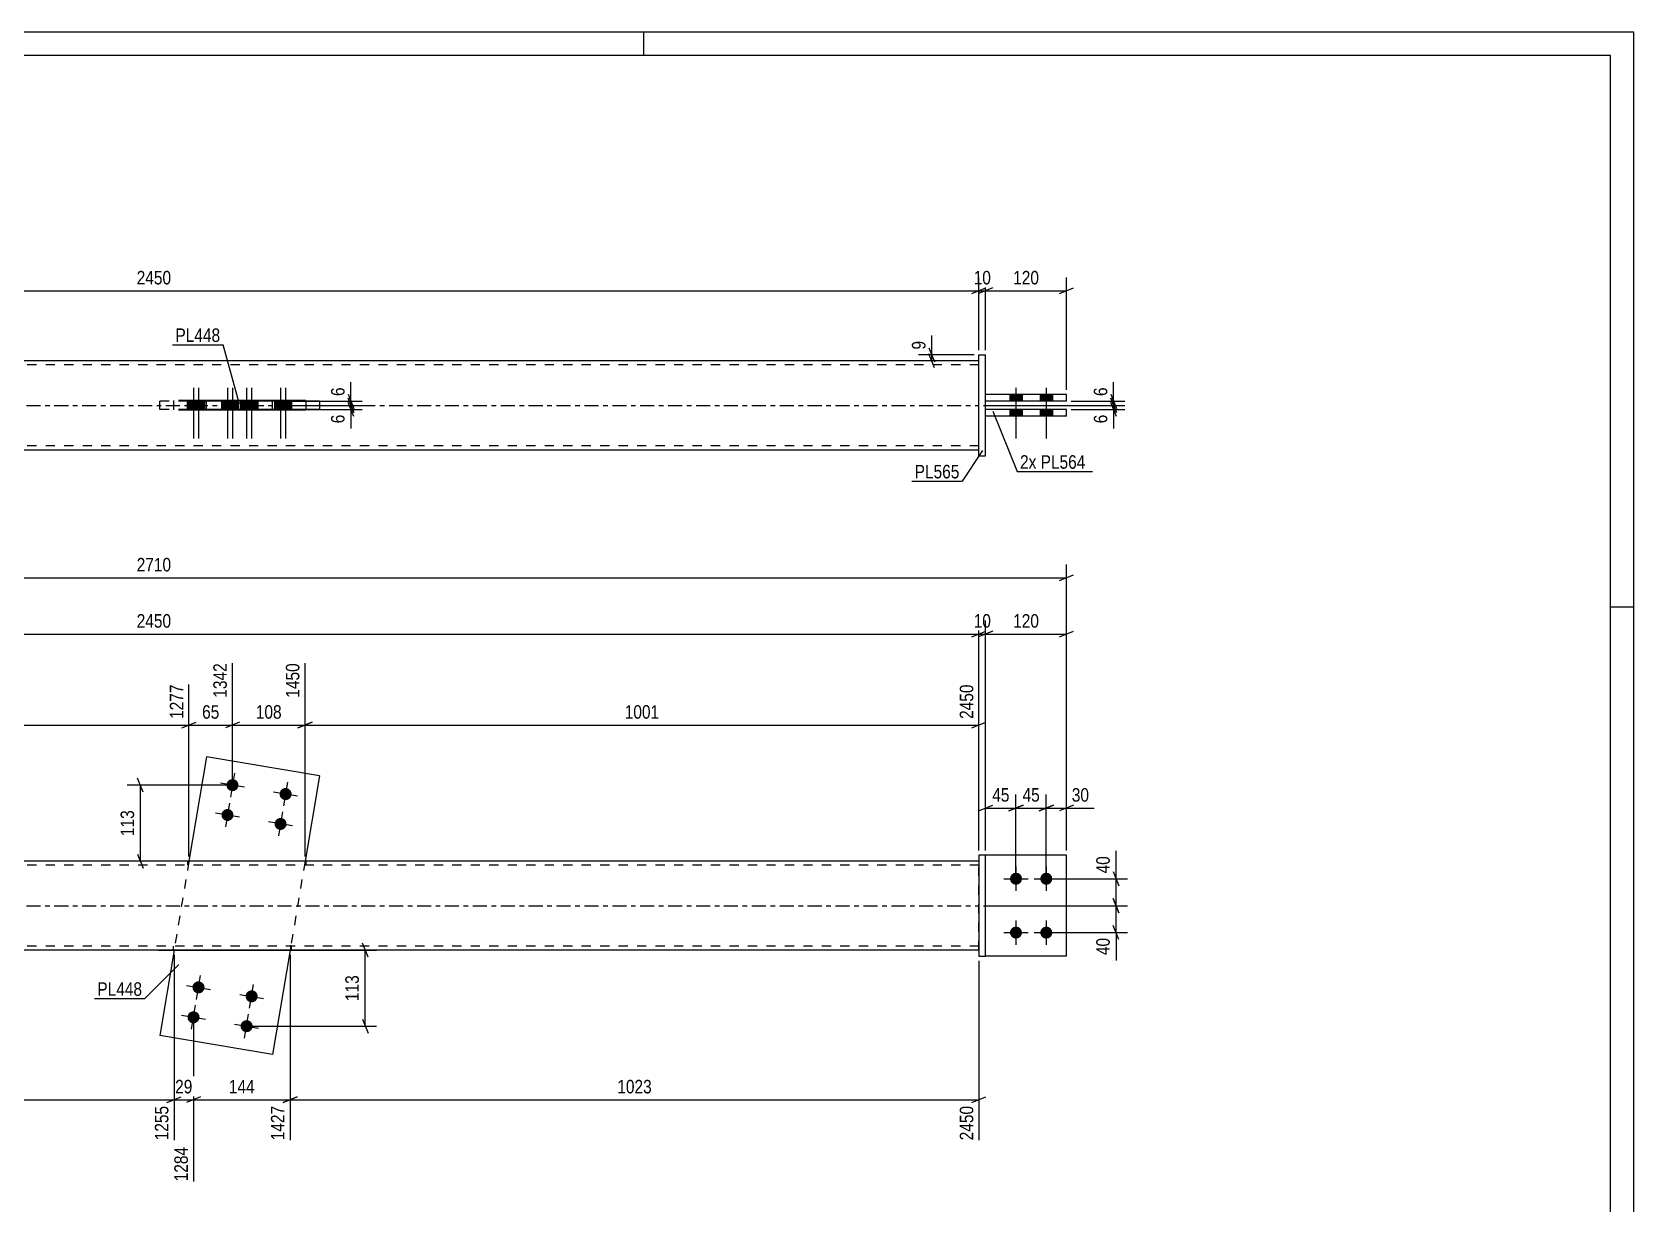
# Model space of a CAD drawing. Header units: millimetres. Extents: x 0 to 594, y 0 to 420.
# Drawn here: x 254.2 to 594, y 171.4 to 420 of the extents above; entities that cross this region are included whole.
import ezdxf

# ---------------------------------------------------------------- set-up
doc = ezdxf.new("R2010")
doc.units = ezdxf.units.MM
doc.linetypes.add('DXK_LINE_DOT2', pattern=[3.9198, 1.9599, -1.9599])
doc.linetypes.add('DXK_LINE_DOT3', pattern=[5.9187, 2.979, -0.9799, 0.9799, -0.9799])
doc.styles.add('Arial Narrow', font='ARIALN.TTF', dxfattribs={"height": 0.2})

# ---------------------------------------------------------------- blocks, each defined once
blk = doc.blocks.new('Unknown-582682883-1128')
at = {"color": 5, "linetype": 'Continuous'}
for p, q in [((594, 420), (0, 420)), ((384, 415), (384, 420)), ((594, 0), (594, 420)), ((589, 415), (5, 415)), ((589, 5), (589, 415)), ((594, 298), (589, 298))]:
    blk.add_line(p, q, dxfattribs=at)
blk = doc.blocks.new('Part-582682883-4003 - 1786')
at = {"color": 7, "linetype": 'DXK_LINE_DOT2'}
for p, q in [((473.63, 245.38), (456.48, 245.38)), ((456.48, 223.95), (456.48, 245.38)), ((473.63, 223.95), (473.63, 245.38)), ((473.63, 223.95), (456.48, 223.95))]:
    blk.add_line(p, q, dxfattribs=at)
blk = doc.blocks.new('Part-582682883-1828 - 1786')
at = {"color": 2, "linetype": 'Continuous'}
for p, q in [((291.2, 266.23), (287.48, 244.09)), ((315.15, 262.21), (291.2, 266.23)), ((315.15, 262.21), (312.1, 244.09)), ((284.31, 225.23), (281.27, 207.12)), ((308.94, 225.23), (305.22, 203.09)), ((305.22, 203.09), (281.27, 207.12))]:
    blk.add_line(p, q, dxfattribs=at)
at = {"color": 7, "linetype": 'DXK_LINE_DOT2'}
for p, q in [((287.48, 244.09), (284.31, 225.23)), ((312.1, 244.09), (308.94, 225.23)), ((309.12, 226.29), (308.94, 225.23))]:
    blk.add_line(p, q, dxfattribs=at)
blk = doc.blocks.new('Bolt-582682883-1830 - 1786')
at = {"linetype": 'Continuous'}
for points in [[(297.98, 260.02, -1), (295.44, 260.45, -1)], [(309.25, 258.13, -1), (306.71, 258.55, -1)], [(296.91, 253.68, -1), (294.38, 254.11, -1)], [(308.18, 251.79, -1), (305.65, 252.21, -1)]]:
    blk.add_hatch(color=1, dxfattribs=at).paths.add_polyline_path(points)
at = {"color": 1, "linetype": 'Continuous'}
for p, q in [((297.13, 262.77), (296.28, 257.7)), ((299.24, 259.81), (294.17, 260.66)), ((310.52, 257.92), (305.44, 258.77)), ((308.4, 260.88), (307.55, 255.81)), ((296.07, 256.43), (295.22, 251.36)), ((298.18, 253.47), (293.11, 254.32)), ((309.45, 251.58), (304.38, 252.43)), ((307.34, 254.54), (306.49, 249.47))]:
    blk.add_line(p, q, dxfattribs=at)
blk = doc.blocks.new('Bolt-582682883-1831 - 1786')
at = {"linetype": 'Continuous'}
for points in [[(288.23, 217.53, -1), (290.77, 217.11, -1)], [(299.51, 215.64, -1), (302.04, 215.22, -1)], [(287.17, 211.19, -1), (289.71, 210.77, -1)], [(298.44, 209.3, -1), (300.98, 208.88, -1)]]:
    blk.add_hatch(color=1, dxfattribs=at).paths.add_polyline_path(points)
at = {"color": 1, "linetype": 'Continuous'}
for p, q in [((286.97, 217.75), (292.04, 216.9)), ((289.08, 214.79), (289.93, 219.86)), ((300.35, 212.89), (301.2, 217.96)), ((298.24, 215.85), (303.31, 215)), ((285.9, 211.41), (290.97, 210.56)), ((288.01, 208.45), (288.86, 213.52)), ((299.28, 206.55), (300.13, 211.62)), ((297.17, 209.51), (302.24, 208.66))]:
    blk.add_line(p, q, dxfattribs=at)
blk = doc.blocks.new('Part-582682883-1841 - 1786')
at = {"color": 2, "linetype": 'Continuous'}
for p, q in [((455.05, 244.09), (105.03, 244.09)), ((455.05, 225.23), (105.03, 225.23))]:
    blk.add_line(p, q, dxfattribs=at)
at = {"color": 7, "linetype": 'DXK_LINE_DOT2'}
for p, q in [((455.05, 243.23), (105.03, 243.23)), ((287.19, 244.09), (287.19, 243.23)), ((312.25, 244.09), (312.25, 243.23)), ((455.05, 225.23), (455.05, 244.09)), ((455.05, 226.09), (105.03, 226.09)), ((284.17, 225.23), (284.17, 226.09)), ((309.22, 225.23), (309.22, 226.09))]:
    blk.add_line(p, q, dxfattribs=at)
at = {"color": 7, "linetype": 'DXK_LINE_DOT3'}
blk.add_line((105.03, 234.66), (455.05, 234.66), dxfattribs=at)
blk = doc.blocks.new('Part-582682883-4004 - 1786')
at = {"color": 2, "linetype": 'Continuous'}
for p, q in [((473.63, 245.38), (456.48, 245.38)), ((473.63, 223.95), (473.63, 245.38)), ((473.63, 223.95), (456.48, 223.95))]:
    blk.add_line(p, q, dxfattribs=at)
at = {"color": 7, "linetype": 'DXK_LINE_DOT2'}
blk.add_line((456.48, 223.95), (456.48, 245.38), dxfattribs=at)
blk = doc.blocks.new('Part-582682883-4005 - 1786')
at = {"color": 2, "linetype": 'Continuous'}
for p, q in [((456.48, 245.38), (455.05, 245.38)), ((455.05, 245.38), (455.05, 223.95)), ((456.48, 223.95), (456.48, 245.38)), ((455.05, 223.95), (456.48, 223.95))]:
    blk.add_line(p, q, dxfattribs=at)
blk = doc.blocks.new('Bolt-582682883-4006 - 1786')
at = {"linetype": 'Continuous'}
for points in [[(462.91, 241.66, -1), (462.91, 239.09, -1)], [(469.34, 241.66, -1), (469.34, 239.09, -1)], [(462.91, 230.23, -1), (462.91, 227.66, -1)], [(469.34, 230.23, -1), (469.34, 227.66, -1)]]:
    blk.add_hatch(color=1, dxfattribs=at).paths.add_polyline_path(points)
at = {"color": 1, "linetype": 'Continuous'}
for p, q in [((462.91, 242.95), (462.91, 237.8)), ((469.34, 242.95), (469.34, 237.8)), ((460.34, 240.38), (465.48, 240.38)), ((466.77, 240.38), (471.91, 240.38)), ((462.91, 231.52), (462.91, 226.38)), ((469.34, 231.52), (469.34, 226.38)), ((460.34, 228.95), (465.48, 228.95)), ((466.77, 228.95), (471.91, 228.95))]:
    blk.add_line(p, q, dxfattribs=at)
blk = doc.blocks.new('Part-582682883-4009 - 2175')
at = {"color": 2, "linetype": 'Continuous'}
for p, q in [((473.63, 343.08), (456.48, 343.08)), ((456.48, 341.66), (456.48, 343.08)), ((473.63, 341.66), (456.48, 341.66)), ((473.63, 341.66), (473.63, 343.08))]:
    blk.add_line(p, q, dxfattribs=at)
blk = doc.blocks.new('Part-582682883-2187 - 2175')
at = {"color": 7, "linetype": 'DXK_LINE_DOT2'}
for p, q in [((281.27, 339.94), (281.27, 341.66)), ((287.19, 341.66), (281.27, 341.66)), ((287.19, 339.94), (281.27, 339.94)), ((305.22, 339.94), (305.22, 341.66))]:
    blk.add_line(p, q, dxfattribs=at)
at = {"color": 2, "linetype": 'Continuous'}
for p, q in [((315.15, 341.66), (287.19, 341.66)), ((315.15, 339.94), (287.19, 339.94)), ((291.2, 339.94), (291.2, 341.66)), ((315.15, 341.66), (315.15, 339.94))]:
    blk.add_line(p, q, dxfattribs=at)
blk = doc.blocks.new('Part-582682883-4011 - 2175')
at = {"color": 2, "linetype": 'Continuous'}
for p, q in [((455.05, 330.08), (455.05, 351.51)), ((455.05, 351.51), (456.48, 351.51)), ((456.48, 330.08), (456.48, 351.51)), ((455.05, 330.08), (456.48, 330.08))]:
    blk.add_line(p, q, dxfattribs=at)
blk = doc.blocks.new('Part-582682883-2202 - 2175')
at = {"color": 2, "linetype": 'Continuous'}
for p, q in [((455.05, 350.23), (105.03, 350.23)), ((312.25, 341.8), (287.19, 341.8)), ((287.19, 339.8), (287.19, 341.8)), ((309.22, 341.66), (309.22, 341.8)), ((309.22, 339.8), (309.22, 339.94)), ((312.25, 341.66), (312.25, 341.8)), ((312.25, 339.8), (312.25, 339.94)), ((312.25, 339.8), (287.19, 339.8)), ((105.03, 331.37), (455.05, 331.37))]:
    blk.add_line(p, q, dxfattribs=at)
at = {"color": 7, "linetype": 'DXK_LINE_DOT2'}
for p, q in [((455.05, 331.37), (455.05, 350.23)), ((455.05, 349.37), (105.03, 349.37)), ((284.17, 341.8), (284.17, 339.8)), ((287.19, 341.8), (284.17, 341.8)), ((309.22, 341.8), (309.22, 339.94)), ((312.25, 341.8), (312.25, 339.94)), ((287.19, 339.8), (284.17, 339.8)), ((455.05, 332.23), (105.03, 332.23))]:
    blk.add_line(p, q, dxfattribs=at)
at = {"color": 7, "linetype": 'DXK_LINE_DOT3'}
blk.add_line((105.03, 340.8), (455.05, 340.8), dxfattribs=at)
blk = doc.blocks.new('Bolt-582682883-2203 - 2175')
at = {"linetype": 'Continuous'}
for points in [[(296.93, 341.66), (294.36, 341.66), (294.36, 339.94), (296.93, 339.94)], [(297.99, 341.66), (295.42, 341.66), (295.42, 339.94), (297.99, 339.94)], [(308.2, 341.66), (305.63, 341.66), (305.63, 339.94), (308.2, 339.94)], [(309.26, 341.66), (306.69, 341.66), (306.69, 339.94), (309.26, 339.94)]]:
    blk.add_hatch(color=1, dxfattribs=at).paths.add_polyline_path(points)
at = {"color": 1, "linetype": 'Continuous'}
for p, q in [((295.64, 344.51), (295.64, 333.8)), ((296.71, 344.51), (296.71, 333.8)), ((306.91, 344.51), (306.91, 333.8)), ((307.98, 344.51), (307.98, 333.8)), ((294.36, 341.66), (294.36, 339.94)), ((295.42, 341.66), (295.42, 339.94)), ((296.93, 341.66), (296.93, 339.94)), ((297.99, 341.66), (297.99, 339.94)), ((305.63, 341.66), (305.63, 339.94)), ((306.69, 341.66), (306.69, 339.94)), ((308.2, 341.66), (308.2, 339.94)), ((309.26, 341.66), (309.26, 339.94))]:
    blk.add_line(p, q, dxfattribs=at)
blk = doc.blocks.new('Bolt-582682883-2204 - 2175')
at = {"linetype": 'Continuous'}
for points in [[(287.15, 339.94), (289.72, 339.94), (289.72, 341.66), (287.15, 341.66)], [(288.22, 339.94), (290.79, 339.94), (290.79, 341.66), (288.22, 341.66)], [(298.42, 339.94), (300.99, 339.94), (300.99, 341.66), (298.42, 341.66)], [(299.49, 339.94), (302.06, 339.94), (302.06, 341.66), (299.49, 341.66)]]:
    blk.add_hatch(color=1, dxfattribs=at).paths.add_polyline_path(points)
at = {"color": 1, "linetype": 'Continuous'}
for p, q in [((288.44, 344.51), (288.44, 333.8)), ((289.5, 344.51), (289.5, 333.8)), ((299.71, 344.51), (299.71, 333.8)), ((300.77, 344.51), (300.77, 333.8)), ((287.15, 341.66), (287.15, 339.94)), ((288.22, 341.66), (288.22, 339.94)), ((289.72, 341.66), (289.72, 339.94)), ((290.79, 341.66), (290.79, 339.94)), ((298.42, 341.66), (298.42, 339.94)), ((299.49, 341.66), (299.49, 339.94)), ((300.99, 341.66), (300.99, 339.94)), ((302.06, 341.66), (302.06, 339.94))]:
    blk.add_line(p, q, dxfattribs=at)
blk = doc.blocks.new('Part-582682883-4010 - 2175')
at = {"color": 2, "linetype": 'Continuous'}
for p, q in [((473.63, 339.94), (456.48, 339.94)), ((456.48, 338.51), (456.48, 339.94)), ((473.63, 338.51), (473.63, 339.94)), ((473.63, 338.51), (456.48, 338.51))]:
    blk.add_line(p, q, dxfattribs=at)
blk = doc.blocks.new('Bolt-582682883-4012 - 2175')
at = {"linetype": 'Continuous'}
for points in [[(464.2, 343.08), (461.63, 343.08), (461.63, 341.66), (464.2, 341.66)], [(464.2, 343.08), (461.63, 343.08), (461.63, 341.66), (464.2, 341.66)], [(464.2, 339.94), (461.63, 339.94), (461.63, 338.51), (464.2, 338.51)], [(464.2, 339.94), (461.63, 339.94), (461.63, 338.51), (464.2, 338.51)], [(470.63, 343.08), (468.05, 343.08), (468.05, 341.66), (470.63, 341.66)], [(470.63, 343.08), (468.05, 343.08), (468.05, 341.66), (470.63, 341.66)], [(470.63, 339.94), (468.05, 339.94), (468.05, 338.51), (470.63, 338.51)], [(470.63, 339.94), (468.05, 339.94), (468.05, 338.51), (470.63, 338.51)]]:
    blk.add_hatch(color=1, dxfattribs=at).paths.add_polyline_path(points)
at = {"color": 1, "linetype": 'Continuous'}
for p, q in [((462.91, 344.51), (462.91, 333.8)), ((462.91, 344.51), (462.91, 333.8)), ((469.34, 344.51), (469.34, 333.8)), ((469.34, 344.51), (469.34, 333.8)), ((461.63, 343.08), (461.63, 341.66)), ((461.63, 343.08), (461.63, 341.66)), ((461.63, 339.94), (461.63, 338.51)), ((461.63, 339.94), (461.63, 338.51)), ((464.2, 343.08), (464.2, 341.66)), ((464.2, 343.08), (464.2, 341.66)), ((464.2, 339.94), (464.2, 338.51)), ((464.2, 339.94), (464.2, 338.51)), ((468.05, 343.08), (468.05, 341.66)), ((468.05, 343.08), (468.05, 341.66)), ((468.05, 339.94), (468.05, 338.51)), ((468.05, 339.94), (468.05, 338.51)), ((470.63, 343.08), (470.63, 341.66)), ((470.63, 343.08), (470.63, 341.66)), ((470.63, 339.94), (470.63, 338.51)), ((470.63, 339.94), (470.63, 338.51))]:
    blk.add_line(p, q, dxfattribs=at)
blk = doc.blocks.new('StraightDimension-582682883-4566 - 1786')
at = {"color": 7, "linetype": 'Continuous'}
for p, q in [((473.63, 246.38), (473.63, 307.07)), ((86.46, 304.22), (473.63, 304.22)), ((472.13, 303.62), (475.13, 304.82))]:
    blk.add_line(p, q, dxfattribs=at)
at = {"color": 0}
blk.add_wipeout([(284.3, 304.97), (284.3, 309.17), (275.79, 309.17), (275.79, 304.97)], dxfattribs=at)
at = {"color": 3, "style": 'Arial Narrow'}
blk.add_text('2710', height=2.863, dxfattribs=at).set_placement((276.39, 305.57))
blk = doc.blocks.new('StraightDimension-582682883-5457 - 1786')
at = {"color": 7, "linetype": 'Continuous'}
for p, q in [((105.03, 292.29), (455.05, 292.29)), ((453.55, 291.69), (456.55, 292.89)), ((455.05, 246.38), (455.05, 295.14))]:
    blk.add_line(p, q, dxfattribs=at)
at = {"color": 0}
blk.add_wipeout([(284.3, 293.04), (284.3, 297.24), (275.79, 297.24), (275.79, 293.04)], dxfattribs=at)
at = {"color": 3, "style": 'Arial Narrow'}
blk.add_text('2450', height=2.863, dxfattribs=at).set_placement((276.39, 293.64))
blk = doc.blocks.new('StraightDimension-582682883-6151 - 1786')
at = {"color": 7, "linetype": 'Continuous'}
for p, q in [((308.94, 224.23), (308.94, 184.88)), ((288.44, 209.98), (288.44, 176.18)), ((289.94, 194.09), (286.94, 192.89)), ((307.44, 192.89), (310.44, 194.09)), ((288.44, 193.49), (308.94, 193.49))]:
    blk.add_line(p, q, dxfattribs=at)
at = {"color": 0}
blk.add_wipeout([(302.03, 194.24), (302.03, 198.44), (295.35, 198.44), (295.35, 194.24)], dxfattribs=at)
at = {"color": 0, "linetype": 'Continuous'}
blk.add_wipeout([(308.34, 192.79), (304.14, 192.79), (304.14, 184.28), (308.34, 184.28)], dxfattribs=at)
at = {"color": 3, "style": 'Arial Narrow'}
blk.add_text('144', height=2.863, dxfattribs=at).set_placement((295.95, 194.84))
at = {"color": 3, "linetype": 'Continuous', "style": 'Arial Narrow'}
blk.add_text('1427', height=2.863, rotation=90.0002, dxfattribs=at).set_placement((307.74, 184.88))
blk = doc.blocks.new('StraightDimension-582682883-6150 - 1786')
at = {"color": 7, "linetype": 'Continuous'}
for p, q in [((308.94, 224.23), (308.94, 184.88)), ((455.05, 222.95), (455.05, 184.88)), ((310.44, 194.09), (307.44, 192.89)), ((453.55, 192.89), (456.55, 194.09)), ((308.94, 193.49), (455.05, 193.49))]:
    blk.add_line(p, q, dxfattribs=at)
at = {"color": 0}
blk.add_wipeout([(386.25, 194.24), (386.25, 198.44), (377.74, 198.44), (377.74, 194.24)], dxfattribs=at)
at = {"color": 0, "linetype": 'Continuous'}
blk.add_wipeout([(454.45, 192.79), (450.25, 192.79), (450.25, 184.28), (454.45, 184.28)], dxfattribs=at)
at = {"color": 3, "style": 'Arial Narrow'}
blk.add_text('1023', height=2.863, dxfattribs=at).set_placement((378.34, 194.84))
at = {"color": 3, "linetype": 'Continuous', "style": 'Arial Narrow'}
blk.add_text('2450', height=2.863, rotation=90.0002, dxfattribs=at).set_placement((453.85, 184.88))
blk = doc.blocks.new('StraightDimension-582682883-5277 - 1786')
at = {"color": 7, "linetype": 'Continuous'}
for p, q in [((312.1, 245.09), (312.1, 286.1)), ((455.05, 246.38), (455.05, 281.6)), ((313.6, 273.58), (310.6, 272.38)), ((312.1, 272.98), (455.05, 272.98)), ((453.55, 272.38), (456.55, 273.58))]:
    blk.add_line(p, q, dxfattribs=at)
at = {"color": 0, "linetype": 'Continuous'}
blk.add_wipeout([(454.45, 282.2), (450.25, 282.2), (450.25, 273.68), (454.45, 273.68)], dxfattribs=at)
at = {"color": 0}
blk.add_wipeout([(387.84, 273.73), (387.84, 277.93), (379.32, 277.93), (379.32, 273.73)], dxfattribs=at)
at = {"color": 3, "linetype": 'Continuous', "style": 'Arial Narrow'}
blk.add_text('2450', height=2.863, rotation=90.0002, dxfattribs=at).set_placement((453.85, 274.28))
at = {"color": 3, "style": 'Arial Narrow'}
blk.add_text('1001', height=2.863, dxfattribs=at).set_placement((379.92, 274.33))
blk = doc.blocks.new('StraightDimension-582682883-5544 - 1786')
at = {"color": 7, "linetype": 'Continuous'}
for p, q in [((461.41, 254.78), (464.41, 255.98)), ((462.91, 241.38), (462.91, 258.23)), ((462.91, 255.38), (469.34, 255.38)), ((470.84, 255.98), (467.84, 254.78)), ((469.34, 241.38), (469.34, 258.23))]:
    blk.add_line(p, q, dxfattribs=at)
at = {"color": 0}
blk.add_wipeout([(468.55, 256.13), (468.55, 260.33), (463.7, 260.33), (463.7, 256.13)], dxfattribs=at)
at = {"color": 3, "style": 'Arial Narrow'}
blk.add_text('45', height=2.863, dxfattribs=at).set_placement((464.3, 256.73))
blk = doc.blocks.new('StraightDimension-582682883-1910 - 1786')
at = {"color": 7, "linetype": 'Continuous'}
for p, q in [((277.79, 258.73), (276.59, 261.73)), ((295.71, 260.23), (274.34, 260.23)), ((277.19, 244.09), (277.19, 260.23)), ((276.59, 245.59), (277.79, 242.59)), ((286.48, 244.09), (274.34, 244.09))]:
    blk.add_line(p, q, dxfattribs=at)
at = {"color": 0}
blk.add_wipeout([(276.44, 255.5), (272.24, 255.5), (272.24, 248.82), (276.44, 248.82)], dxfattribs=at)
at = {"color": 3, "style": 'Arial Narrow'}
blk.add_text('113', height=2.863, rotation=90.0002, dxfattribs=at).set_placement((275.84, 249.42))
blk = doc.blocks.new('StraightDimension-582682883-1940 - 1786')
at = {"color": 7, "linetype": 'Continuous'}
for p, q in [((281.04, 225.23), (327.26, 225.23)), ((325.46, 223.73), (324.26, 226.73)), ((324.86, 209.09), (324.86, 225.23)), ((300.71, 209.09), (327.26, 209.09)), ((324.26, 210.59), (325.46, 207.59))]:
    blk.add_line(p, q, dxfattribs=at)
at = {"color": 0}
blk.add_wipeout([(324.11, 220.5), (319.91, 220.5), (319.91, 213.82), (324.11, 213.82)], dxfattribs=at)
at = {"color": 3, "style": 'Arial Narrow'}
blk.add_text('113', height=2.863, rotation=90.0002, dxfattribs=at).set_placement((323.51, 214.42))
blk = doc.blocks.new('StraightDimension-582682883-5545 - 1786')
at = {"color": 7, "linetype": 'Continuous'}
for p, q in [((454.98, 254.78), (457.98, 255.98)), ((456.48, 246.38), (456.48, 258.23)), ((456.48, 255.38), (462.91, 255.38)), ((464.41, 255.98), (461.41, 254.78)), ((462.91, 241.38), (462.91, 258.23))]:
    blk.add_line(p, q, dxfattribs=at)
at = {"color": 0}
blk.add_wipeout([(462.12, 256.13), (462.12, 260.33), (457.27, 260.33), (457.27, 256.13)], dxfattribs=at)
at = {"color": 3, "style": 'Arial Narrow'}
blk.add_text('45', height=2.863, dxfattribs=at).set_placement((457.87, 256.73))
blk = doc.blocks.new('StraightDimension-582682883-5278 - 1786')
at = {"color": 7, "linetype": 'Continuous'}
for p, q in [((296.71, 261.23), (296.71, 286.1)), ((312.1, 245.09), (312.1, 286.1)), ((298.21, 273.58), (295.21, 272.38)), ((296.71, 272.98), (312.1, 272.98)), ((310.6, 272.38), (313.6, 273.58))]:
    blk.add_line(p, q, dxfattribs=at)
at = {"color": 0}
blk.add_wipeout([(307.75, 273.73), (307.75, 277.93), (301.06, 277.93), (301.06, 273.73)], dxfattribs=at)
at = {"color": 0, "linetype": 'Continuous'}
blk.add_wipeout([(311.5, 286.7), (307.3, 286.7), (307.3, 278.18), (311.5, 278.18)], dxfattribs=at)
at = {"color": 3, "linetype": 'Continuous', "style": 'Arial Narrow'}
blk.add_text('1450', height=2.863, rotation=90.0002, dxfattribs=at).set_placement((310.9, 278.78))
at = {"color": 3, "style": 'Arial Narrow'}
blk.add_text('108', height=2.863, dxfattribs=at).set_placement((301.66, 274.33))
blk = doc.blocks.new('StraightDimension-582682883-5456 - 1786')
at = {"color": 7, "linetype": 'Continuous'}
for p, q in [((453.55, 291.69), (456.55, 292.89)), ((457.98, 292.89), (454.98, 291.69)), ((455.05, 246.38), (455.05, 295.14)), ((455.05, 292.29), (456.48, 292.29)), ((456.48, 246.38), (456.48, 295.14))]:
    blk.add_line(p, q, dxfattribs=at)
at = {"color": 0}
blk.add_wipeout([(458.2, 293.04), (458.2, 297.24), (453.34, 297.24), (453.34, 293.04)], dxfattribs=at)
at = {"color": 3, "style": 'Arial Narrow'}
blk.add_text('10', height=2.863, dxfattribs=at).set_placement((453.94, 293.64))
blk = doc.blocks.new('StraightDimension-582682883-5279 - 1786')
at = {"color": 7, "linetype": 'Continuous'}
for p, q in [((296.71, 261.23), (296.71, 286.1)), ((287.48, 245.09), (287.48, 281.6)), ((285.98, 272.38), (288.98, 273.58)), ((287.48, 272.98), (296.71, 272.98)), ((298.21, 273.58), (295.21, 272.38))]:
    blk.add_line(p, q, dxfattribs=at)
at = {"color": 0}
blk.add_wipeout([(294.52, 273.73), (294.52, 277.93), (289.67, 277.93), (289.67, 273.73)], dxfattribs=at)
at = {"color": 0, "linetype": 'Continuous'}
blk.add_wipeout([(296.11, 286.7), (291.91, 286.7), (291.91, 278.18), (296.11, 278.18)], dxfattribs=at)
at = {"color": 3, "linetype": 'Continuous', "style": 'Arial Narrow'}
blk.add_text('1342', height=2.863, rotation=90.0002, dxfattribs=at).set_placement((295.51, 278.78))
at = {"color": 3, "style": 'Arial Narrow'}
blk.add_text('65', height=2.863, dxfattribs=at).set_placement((290.27, 274.33))
blk = doc.blocks.new('StraightDimension-582682883-5280 - 1786')
at = {"color": 7, "linetype": 'Continuous'}
for p, q in [((287.48, 245.09), (287.48, 281.6)), ((105.03, 245.09), (105.03, 276.11)), ((106.53, 273.58), (103.53, 272.38)), ((105.03, 272.98), (287.48, 272.98)), ((285.98, 272.38), (288.98, 273.58))]:
    blk.add_line(p, q, dxfattribs=at)
at = {"color": 0, "linetype": 'Continuous'}
for points in [[(286.88, 282.2), (282.68, 282.2), (282.68, 273.68), (286.88, 273.68)], [(104.43, 276.71), (100.23, 276.71), (100.23, 273.68), (104.43, 273.68)]]:
    blk.add_wipeout(points, dxfattribs=at)
at = {"color": 0}
blk.add_wipeout([(200.51, 273.73), (200.51, 277.93), (192, 277.93), (192, 273.73)], dxfattribs=at)
at = {"color": 3, "linetype": 'Continuous', "style": 'Arial Narrow'}
for s, height, p in [('1277', 2.863, (286.28, 274.28)), ('0', 2.86, (103.83, 274.28))]:
    blk.add_text(s, height=height, rotation=90.0002, dxfattribs=at).set_placement(p)
at = {"color": 3, "style": 'Arial Narrow'}
blk.add_text('1277', height=2.863, dxfattribs=at).set_placement((192.6, 274.33))
blk = doc.blocks.new('StraightDimension-582682883-5834 - 1786')
at = {"color": 7, "linetype": 'Continuous'}
for p, q in [((456.05, 234.66), (486.55, 234.66)), ((483.55, 236.16), (484.75, 233.16)), ((484.15, 228.95), (484.15, 234.66)), ((470.34, 228.95), (486.55, 228.95)), ((484.75, 227.45), (483.55, 230.45))]:
    blk.add_line(p, q, dxfattribs=at)
at = {"color": 0}
blk.add_wipeout([(483.4, 228.42), (479.2, 228.42), (479.2, 223.57), (483.4, 223.57)], dxfattribs=at)
at = {"color": 7, "linetype": 'Continuous'}
blk.add_line((484.15, 228.95), (484.15, 223.04), dxfattribs=at)
blk.add_line((484.15, 228.95), (484.15, 223.04), dxfattribs=at)
at = {"color": 3, "style": 'Arial Narrow'}
blk.add_text('40', height=2.863, rotation=90.0002, dxfattribs=at).set_placement((482.8, 224.17))
blk = doc.blocks.new('StraightDimension-582682883-5455 - 1786')
at = {"color": 7, "linetype": 'Continuous'}
for p, q in [((457.98, 292.89), (454.98, 291.69)), ((456.48, 246.38), (456.48, 295.14)), ((456.48, 292.29), (473.63, 292.29)), ((472.13, 291.69), (475.13, 292.89)), ((473.63, 246.38), (473.63, 295.14))]:
    blk.add_line(p, q, dxfattribs=at)
at = {"color": 0}
blk.add_wipeout([(468.4, 293.04), (468.4, 297.24), (461.71, 297.24), (461.71, 293.04)], dxfattribs=at)
at = {"color": 3, "style": 'Arial Narrow'}
blk.add_text('120', height=2.863, dxfattribs=at).set_placement((462.31, 293.64))
blk = doc.blocks.new('StraightDimension-582682883-5543 - 1786')
at = {"color": 7, "linetype": 'Continuous'}
for p, q in [((467.84, 254.78), (470.84, 255.98)), ((469.34, 241.38), (469.34, 258.23)), ((469.34, 255.38), (473.63, 255.38)), ((475.13, 255.98), (472.13, 254.78)), ((473.63, 246.38), (473.63, 258.23))]:
    blk.add_line(p, q, dxfattribs=at)
at = {"color": 0}
blk.add_wipeout([(479.01, 256.13), (479.01, 260.33), (474.15, 260.33), (474.15, 256.13)], dxfattribs=at)
at = {"color": 7, "linetype": 'Continuous'}
blk.add_line((473.63, 255.38), (479.53, 255.38), dxfattribs=at)
blk.add_line((473.63, 255.38), (479.53, 255.38), dxfattribs=at)
at = {"color": 3, "style": 'Arial Narrow'}
blk.add_text('30', height=2.863, dxfattribs=at).set_placement((474.75, 256.73))
blk = doc.blocks.new('StraightDimension-582682883-5833 - 1786')
at = {"color": 7, "linetype": 'Continuous'}
for p, q in [((483.55, 241.88), (484.75, 238.88)), ((470.34, 240.38), (486.55, 240.38)), ((484.15, 234.66), (484.15, 240.38)), ((456.05, 234.66), (486.55, 234.66)), ((484.75, 233.16), (483.55, 236.16))]:
    blk.add_line(p, q, dxfattribs=at)
at = {"color": 0}
blk.add_wipeout([(483.4, 245.76), (479.2, 245.76), (479.2, 240.9), (483.4, 240.9)], dxfattribs=at)
at = {"color": 7, "linetype": 'Continuous'}
blk.add_line((484.15, 240.38), (484.15, 246.28), dxfattribs=at)
blk.add_line((484.15, 240.38), (484.15, 246.28), dxfattribs=at)
at = {"color": 3, "style": 'Arial Narrow'}
blk.add_text('40', height=2.863, rotation=90.0002, dxfattribs=at).set_placement((482.8, 241.5))
blk = doc.blocks.new('StraightDimension-582682883-6152 - 1786')
at = {"color": 7, "linetype": 'Continuous'}
for p, q in [((284.31, 224.23), (284.31, 184.88)), ((288.44, 209.98), (288.44, 176.18)), ((282.81, 192.89), (285.81, 194.09)), ((289.94, 194.09), (286.94, 192.89)), ((284.31, 193.49), (288.44, 193.49))]:
    blk.add_line(p, q, dxfattribs=at)
at = {"color": 0}
blk.add_wipeout([(288.8, 194.24), (288.8, 198.44), (283.95, 198.44), (283.95, 194.24)], dxfattribs=at)
at = {"color": 0, "linetype": 'Continuous'}
blk.add_wipeout([(287.84, 184.09), (283.64, 184.09), (283.64, 175.58), (287.84, 175.58)], dxfattribs=at)
at = {"color": 3, "style": 'Arial Narrow'}
blk.add_text('29', height=2.863, dxfattribs=at).set_placement((284.55, 194.84))
at = {"color": 3, "linetype": 'Continuous', "style": 'Arial Narrow'}
blk.add_text('1284', height=2.863, rotation=90.0002, dxfattribs=at).set_placement((287.24, 176.18))
blk = doc.blocks.new('StraightDimension-582682883-6153 - 1786')
at = {"color": 7, "linetype": 'Continuous'}
for p, q in [((105.03, 222.95), (105.03, 190.36)), ((284.31, 224.23), (284.31, 184.88)), ((106.53, 194.09), (103.53, 192.89)), ((282.81, 192.89), (285.81, 194.09)), ((105.03, 193.49), (284.31, 193.49))]:
    blk.add_line(p, q, dxfattribs=at)
at = {"color": 0}
blk.add_wipeout([(198.93, 194.24), (198.93, 198.44), (190.42, 198.44), (190.42, 194.24)], dxfattribs=at)
at = {"color": 0, "linetype": 'Continuous'}
for points in [[(104.43, 192.79), (100.23, 192.79), (100.23, 189.76), (104.43, 189.76)], [(283.71, 192.79), (279.51, 192.79), (279.51, 184.28), (283.71, 184.28)]]:
    blk.add_wipeout(points, dxfattribs=at)
at = {"color": 3, "style": 'Arial Narrow'}
blk.add_text('1255', height=2.863, dxfattribs=at).set_placement((191.02, 194.84))
at = {"color": 3, "linetype": 'Continuous', "style": 'Arial Narrow'}
for s, height, p in [('0', 2.86, (103.83, 190.36)), ('1255', 2.863, (283.11, 184.88))]:
    blk.add_text(s, height=height, rotation=90.0002, dxfattribs=at).set_placement(p)
blk = doc.blocks.new('StraightDimension-582682883-6065 - 2175')
at = {"color": 7, "linetype": 'Continuous'}
for p, q in [((454.05, 351.51), (442.2, 351.51)), ((454.05, 350.23), (442.2, 350.23)), ((444.45, 353.01), (445.65, 350.01)), ((445.65, 348.73), (444.45, 351.73)), ((445.05, 350.23), (445.05, 351.51))]:
    blk.add_line(p, q, dxfattribs=at)
at = {"color": 0}
blk.add_wipeout([(444.3, 355.07), (440.1, 355.07), (440.1, 352.04), (444.3, 352.04)], dxfattribs=at)
at = {"color": 7, "linetype": 'Continuous'}
blk.add_line((445.05, 351.51), (445.05, 355.59), dxfattribs=at)
blk.add_line((445.05, 351.51), (445.05, 355.59), dxfattribs=at)
at = {"color": 3, "style": 'Arial Narrow'}
blk.add_text('9', height=2.86, rotation=90.0002, dxfattribs=at).set_placement((443.7, 352.64))
blk = doc.blocks.new('StraightDimension-582682883-2278 - 2175')
at = {"color": 7, "linetype": 'Continuous'}
for p, q in [((306.22, 341.66), (324.23, 341.66)), ((306.22, 340.8), (324.23, 340.8)), ((321.23, 343.16), (322.43, 340.16)), ((322.43, 339.3), (321.23, 342.3)), ((321.83, 340.8), (321.83, 341.66))]:
    blk.add_line(p, q, dxfattribs=at)
at = {"color": 0}
blk.add_wipeout([(321.08, 345.21), (316.88, 345.21), (316.88, 342.18), (321.08, 342.18)], dxfattribs=at)
at = {"color": 7, "linetype": 'Continuous'}
blk.add_line((321.83, 341.66), (321.83, 345.73), dxfattribs=at)
blk.add_line((321.83, 341.66), (321.83, 345.73), dxfattribs=at)
at = {"color": 3, "style": 'Arial Narrow'}
blk.add_text('6', height=2.86, rotation=90.0002, dxfattribs=at).set_placement((320.48, 342.78))
blk = doc.blocks.new('StraightDimension-582682883-2282 - 2175')
at = {"color": 7, "linetype": 'Continuous'}
for p, q in [((306.22, 340.8), (324.23, 340.8)), ((306.22, 339.94), (324.23, 339.94)), ((321.23, 342.3), (322.43, 339.3)), ((322.43, 338.44), (321.23, 341.44)), ((321.83, 339.94), (321.83, 340.8))]:
    blk.add_line(p, q, dxfattribs=at)
at = {"color": 0}
blk.add_wipeout([(321.08, 339.42), (316.88, 339.42), (316.88, 336.39), (321.08, 336.39)], dxfattribs=at)
at = {"color": 7, "linetype": 'Continuous'}
blk.add_line((321.83, 339.94), (321.83, 335.86), dxfattribs=at)
blk.add_line((321.83, 339.94), (321.83, 335.86), dxfattribs=at)
at = {"color": 3, "style": 'Arial Narrow'}
blk.add_text('6', height=2.86, rotation=90.0002, dxfattribs=at).set_placement((320.48, 336.99))
blk = doc.blocks.new('StraightDimension-582682883-6014 - 2175')
at = {"color": 7, "linetype": 'Continuous'}
for p, q in [((456.48, 352.51), (456.48, 367.96)), ((473.63, 344.08), (473.63, 367.96)), ((457.98, 365.71), (454.98, 364.51)), ((456.48, 365.11), (473.63, 365.11)), ((472.13, 364.51), (475.13, 365.71))]:
    blk.add_line(p, q, dxfattribs=at)
at = {"color": 0}
blk.add_wipeout([(468.4, 365.86), (468.4, 370.06), (461.71, 370.06), (461.71, 365.86)], dxfattribs=at)
at = {"color": 3, "style": 'Arial Narrow'}
blk.add_text('120', height=2.863, dxfattribs=at).set_placement((462.31, 366.46))
blk = doc.blocks.new('StraightDimension-582682883-5915 - 2175')
at = {"color": 7, "linetype": 'Continuous'}
for p, q in [((456.05, 340.8), (486.03, 340.8)), ((474.63, 341.66), (486.03, 341.66)), ((483.03, 343.16), (484.23, 340.16)), ((484.23, 339.3), (483.03, 342.3)), ((483.63, 340.8), (483.63, 341.66))]:
    blk.add_line(p, q, dxfattribs=at)
at = {"color": 0}
blk.add_wipeout([(482.88, 345.21), (478.68, 345.21), (478.68, 342.18), (482.88, 342.18)], dxfattribs=at)
at = {"color": 7, "linetype": 'Continuous'}
blk.add_line((483.63, 341.66), (483.63, 345.73), dxfattribs=at)
blk.add_line((483.63, 341.66), (483.63, 345.73), dxfattribs=at)
at = {"color": 3, "style": 'Arial Narrow'}
blk.add_text('6', height=2.86, rotation=90.0002, dxfattribs=at).set_placement((482.28, 342.78))
blk = doc.blocks.new('StraightDimension-582682883-5916 - 2175')
at = {"color": 7, "linetype": 'Continuous'}
for p, q in [((456.05, 340.8), (486.03, 340.8)), ((474.63, 339.94), (486.03, 339.94)), ((483.03, 342.3), (484.23, 339.3)), ((484.23, 338.44), (483.03, 341.44)), ((483.63, 339.94), (483.63, 340.8))]:
    blk.add_line(p, q, dxfattribs=at)
at = {"color": 0}
blk.add_wipeout([(482.88, 339.42), (478.68, 339.42), (478.68, 336.39), (482.88, 336.39)], dxfattribs=at)
at = {"color": 7, "linetype": 'Continuous'}
blk.add_line((483.63, 339.94), (483.63, 335.86), dxfattribs=at)
blk.add_line((483.63, 339.94), (483.63, 335.86), dxfattribs=at)
at = {"color": 3, "style": 'Arial Narrow'}
blk.add_text('6', height=2.86, rotation=90.0002, dxfattribs=at).set_placement((482.28, 336.99))
blk = doc.blocks.new('StraightDimension-582682883-6015 - 2175')
at = {"color": 7, "linetype": 'Continuous'}
for p, q in [((455.05, 352.51), (455.05, 367.96)), ((456.48, 352.51), (456.48, 367.96)), ((453.55, 364.51), (456.55, 365.71)), ((457.98, 365.71), (454.98, 364.51)), ((455.05, 365.11), (456.48, 365.11))]:
    blk.add_line(p, q, dxfattribs=at)
at = {"color": 0}
blk.add_wipeout([(458.2, 365.86), (458.2, 370.06), (453.34, 370.06), (453.34, 365.86)], dxfattribs=at)
at = {"color": 3, "style": 'Arial Narrow'}
blk.add_text('10', height=2.863, dxfattribs=at).set_placement((453.94, 366.46))
blk = doc.blocks.new('StraightDimension-582682883-6016 - 2175')
at = {"color": 7, "linetype": 'Continuous'}
for p, q in [((455.05, 352.51), (455.05, 367.96)), ((105.03, 365.11), (455.05, 365.11)), ((453.55, 364.51), (456.55, 365.71))]:
    blk.add_line(p, q, dxfattribs=at)
at = {"color": 0}
blk.add_wipeout([(284.3, 365.86), (284.3, 370.06), (275.79, 370.06), (275.79, 365.86)], dxfattribs=at)
at = {"color": 3, "style": 'Arial Narrow'}
blk.add_text('2450', height=2.863, dxfattribs=at).set_placement((276.39, 366.46))
blk = doc.blocks.new('Mark-582682883-1824 - 1786')
at = {"color": 0}
blk.add_wipeout([(277.54, 215.54), (277.54, 218.54), (268.04, 218.54), (268.04, 215.54)], dxfattribs=at)
blk.add_wipeout([(277.54, 215.54), (277.54, 218.54), (268.04, 218.54), (268.04, 215.54)], dxfattribs=at)
at = {"color": 30, "linetype": 'Continuous'}
for p in [(285.35, 222.16), (267.44, 214.94)]:
    blk.add_line(p, (278.14, 214.94), dxfattribs=at)
at = {"color": 3, "style": 'Arial Narrow'}
blk.add_text('PL448', height=2.863, dxfattribs=at).set_placement((268.04, 215.54))
blk = doc.blocks.new('Mark-582682883-2183 - 2175')
at = {"color": 0}
blk.add_wipeout([(294.11, 354.25), (294.11, 357.25), (284.61, 357.25), (284.61, 354.25)], dxfattribs=at)
blk.add_wipeout([(294.11, 354.25), (294.11, 357.25), (284.61, 357.25), (284.61, 354.25)], dxfattribs=at)
at = {"color": 30, "linetype": 'Continuous'}
for p in [(284.01, 353.65), (298.17, 341.04)]:
    blk.add_line(p, (294.71, 353.65), dxfattribs=at)
at = {"color": 3, "style": 'Arial Narrow'}
blk.add_text('PL448', height=2.863, dxfattribs=at).set_placement((284.61, 354.25))
blk = doc.blocks.new('MarkSet-582682883-6089 - 2175')
at = {"color": 0}
blk.add_wipeout([(467.24, 327.36), (467.24, 330.36), (463.77, 330.36), (463.77, 327.36)], dxfattribs=at)
blk.add_wipeout([(467.24, 327.36), (467.24, 330.36), (463.77, 330.36), (463.77, 327.36)], dxfattribs=at)
at = {"color": 30, "linetype": 'Continuous'}
blk.add_line((458.01, 339.6), (463.17, 326.76), dxfattribs=at)
at = {"color": 0}
blk.add_wipeout([(477.65, 327.36), (477.65, 330.36), (468.14, 330.36), (468.14, 327.36)], dxfattribs=at)
blk.add_wipeout([(477.65, 327.36), (477.65, 330.36), (468.14, 330.36), (468.14, 327.36)], dxfattribs=at)
at = {"color": 30, "linetype": 'Continuous'}
blk.add_line((463.17, 326.76), (479.15, 326.76), dxfattribs=at)
at = {"color": 3, "style": 'Arial Narrow'}
for s, p in [('2x', (463.77, 327.36)), ('PL564', (468.14, 327.36))]:
    blk.add_text(s, height=2.863, dxfattribs=at).set_placement(p)
blk = doc.blocks.new('Mark-582682883-6081 - 2175')
at = {"color": 0}
blk.add_wipeout([(450.93, 325.31), (450.93, 328.31), (441.42, 328.31), (441.42, 325.31)], dxfattribs=at)
blk.add_wipeout([(450.93, 325.31), (450.93, 328.31), (441.42, 328.31), (441.42, 325.31)], dxfattribs=at)
at = {"color": 30, "linetype": 'Continuous'}
for p in [(455.78, 331.24), (440.82, 324.71)]:
    blk.add_line(p, (451.53, 324.71), dxfattribs=at)
at = {"color": 3, "style": 'Arial Narrow'}
blk.add_text('PL565', height=2.863, dxfattribs=at).set_placement((441.42, 325.31))

msp = doc.modelspace()

# ---------------------------------------------------------------- block references
for name in ['Unknown-582682883-1128', 'Part-582682883-2202 - 2175', 'Part-582682883-4011 - 2175', 'Bolt-582682883-2204 - 2175', 'Bolt-582682883-2203 - 2175', 'Bolt-582682883-4012 - 2175', 'Part-582682883-2187 - 2175', 'Part-582682883-4009 - 2175', 'Part-582682883-4010 - 2175', 'Part-582682883-1828 - 1786', 'Bolt-582682883-1830 - 1786', 'Part-582682883-4005 - 1786', 'Part-582682883-4003 - 1786', 'Part-582682883-4004 - 1786', 'Part-582682883-1841 - 1786', 'Bolt-582682883-4006 - 1786', 'Bolt-582682883-1831 - 1786']:
    msp.add_blockref(name, (0, 0))

# ---------------------------------------------------------------- next in the draw order: block references
for name in ['StraightDimension-582682883-6065 - 2175', 'StraightDimension-582682883-2278 - 2175', 'Mark-582682883-6081 - 2175', 'StraightDimension-582682883-4566 - 1786', 'StraightDimension-582682883-6151 - 1786']:
    msp.add_blockref(name, (0, 0))

# ---------------------------------------------------------------- next in the draw order: block references
for name in ['StraightDimension-582682883-6014 - 2175', 'StraightDimension-582682883-2282 - 2175', 'StraightDimension-582682883-5457 - 1786', 'StraightDimension-582682883-5544 - 1786', 'StraightDimension-582682883-6150 - 1786']:
    msp.add_blockref(name, (0, 0))

# ---------------------------------------------------------------- next in the draw order: block references
for name in ['StraightDimension-582682883-6015 - 2175', 'StraightDimension-582682883-5915 - 2175', 'StraightDimension-582682883-5277 - 1786', 'StraightDimension-582682883-1910 - 1786', 'StraightDimension-582682883-5834 - 1786', 'StraightDimension-582682883-1940 - 1786']:
    msp.add_blockref(name, (0, 0))

# ---------------------------------------------------------------- next in the draw order: block references
for name in ['StraightDimension-582682883-6016 - 2175', 'StraightDimension-582682883-5916 - 2175', 'StraightDimension-582682883-5278 - 1786', 'StraightDimension-582682883-5545 - 1786', 'StraightDimension-582682883-6152 - 1786']:
    msp.add_blockref(name, (0, 0))

# ---------------------------------------------------------------- next in the draw order: block references
for name in ['Mark-582682883-2183 - 2175', 'MarkSet-582682883-6089 - 2175', 'StraightDimension-582682883-5456 - 1786', 'StraightDimension-582682883-5279 - 1786', 'StraightDimension-582682883-6153 - 1786']:
    msp.add_blockref(name, (0, 0))

# ---------------------------------------------------------------- next in the draw order: block references
for name in ['StraightDimension-582682883-5455 - 1786', 'StraightDimension-582682883-5280 - 1786', 'Mark-582682883-1824 - 1786']:
    msp.add_blockref(name, (0, 0))

# ---------------------------------------------------------------- next in the draw order: block references
msp.add_blockref('StraightDimension-582682883-5543 - 1786', (0, 0))

# ---------------------------------------------------------------- next in the draw order: block references
msp.add_blockref('StraightDimension-582682883-5833 - 1786', (0, 0))

doc.saveas('drawing.dxf')
